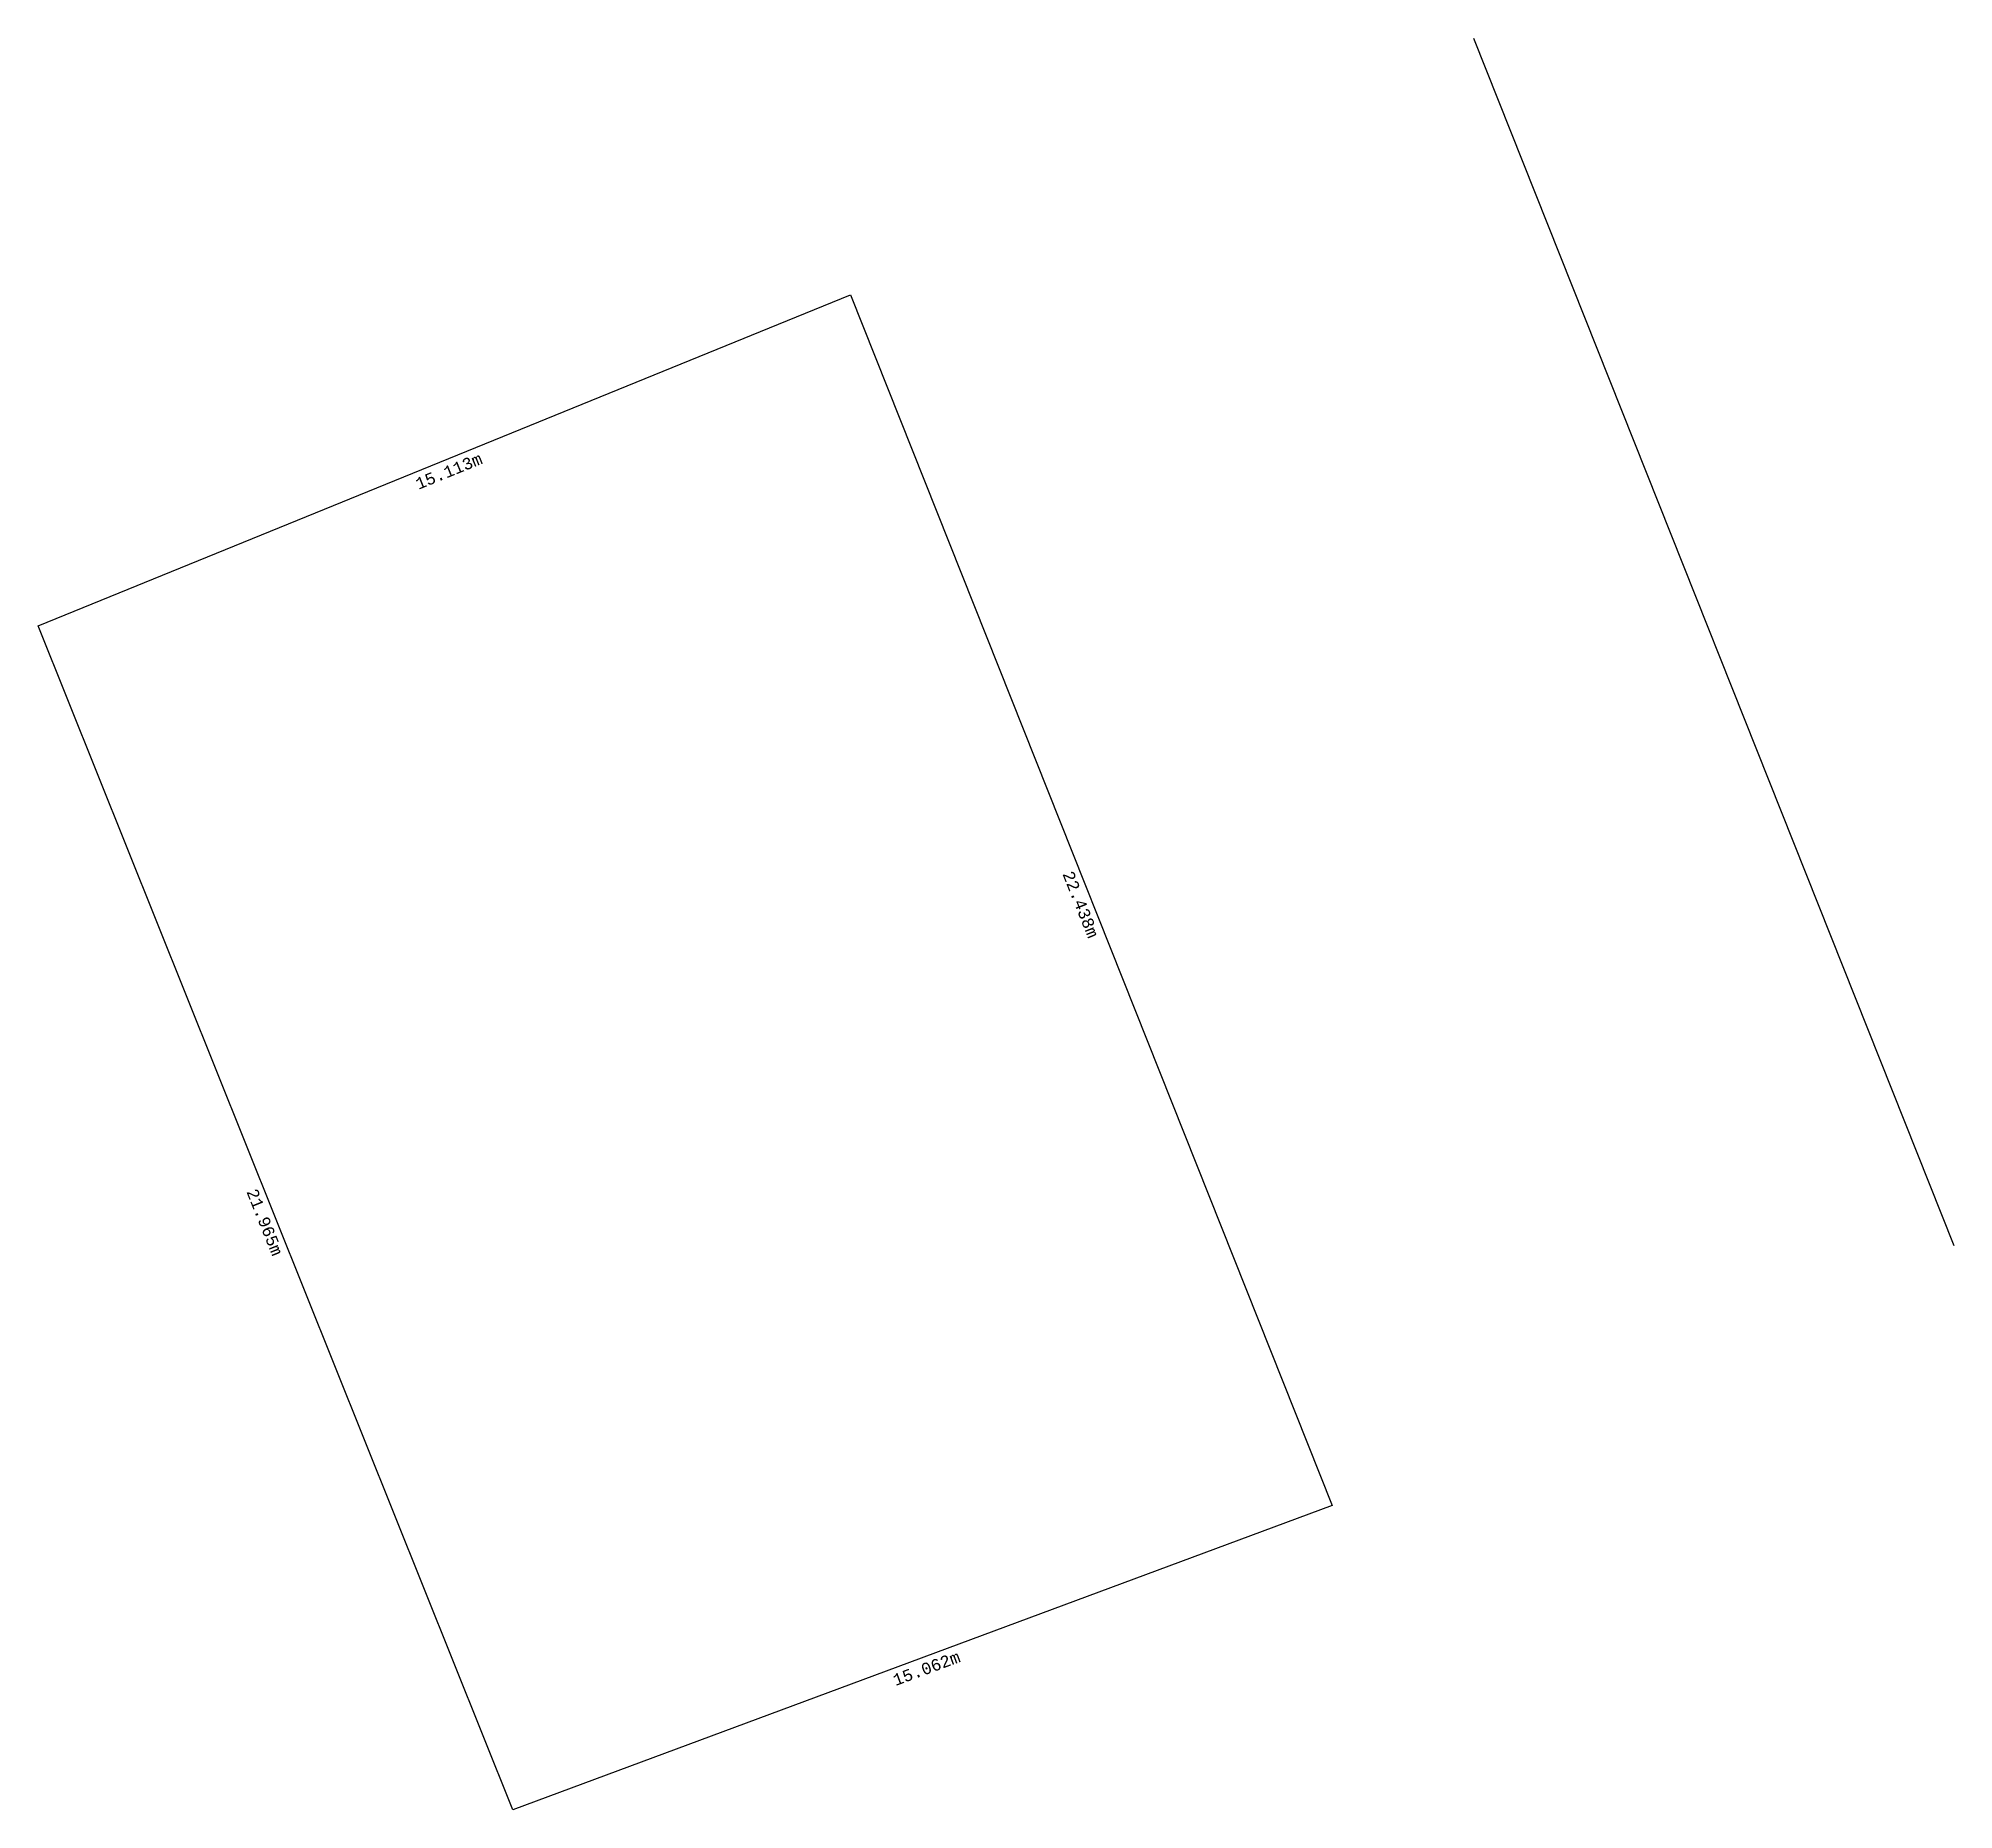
# Model space of a CAD drawing. Header units: millimetres. Extents: x 574583.7 to 574616.7, y 1341175.9 to 1341206.4.
import ezdxf
from ezdxf.enums import TextEntityAlignment as Align

# ---------------------------------------------------------------- set-up
doc = ezdxf.new("R2010")
doc.units = ezdxf.units.MM
doc.styles.add('MONOTXT4', font='monotxt4.shx')

msp = doc.modelspace()

# ---------------------------------------------------------------- linework, layer by layer
msp.add_lwpolyline([(574608.464, 1341206.448), (574616.735, 1341185.658)])
msp.add_lwpolyline([(574597.731, 1341202.029), (574606.028, 1341181.181), (574591.908, 1341175.939), (574583.735, 1341196.327)], close=True)

# ---------------------------------------------------------------- texts
at = {"color": 2, "style": 'MONOTXT4'}
for s, rotation, p in [('15.113m', 22.1661, (574590.808, 1341198.993)), ('22.438m', 291.7014, (574601.694, 1341191.531)), ('21.965m', 291.8438, (574587.636, 1341186.059)), ('15.062m', 20.3656, (574599.037, 1341178.373))]:
    msp.add_text(s, height=0.2, rotation=rotation, dxfattribs=at).set_placement(p, align=Align.MIDDLE)

doc.saveas('drawing.dxf')
